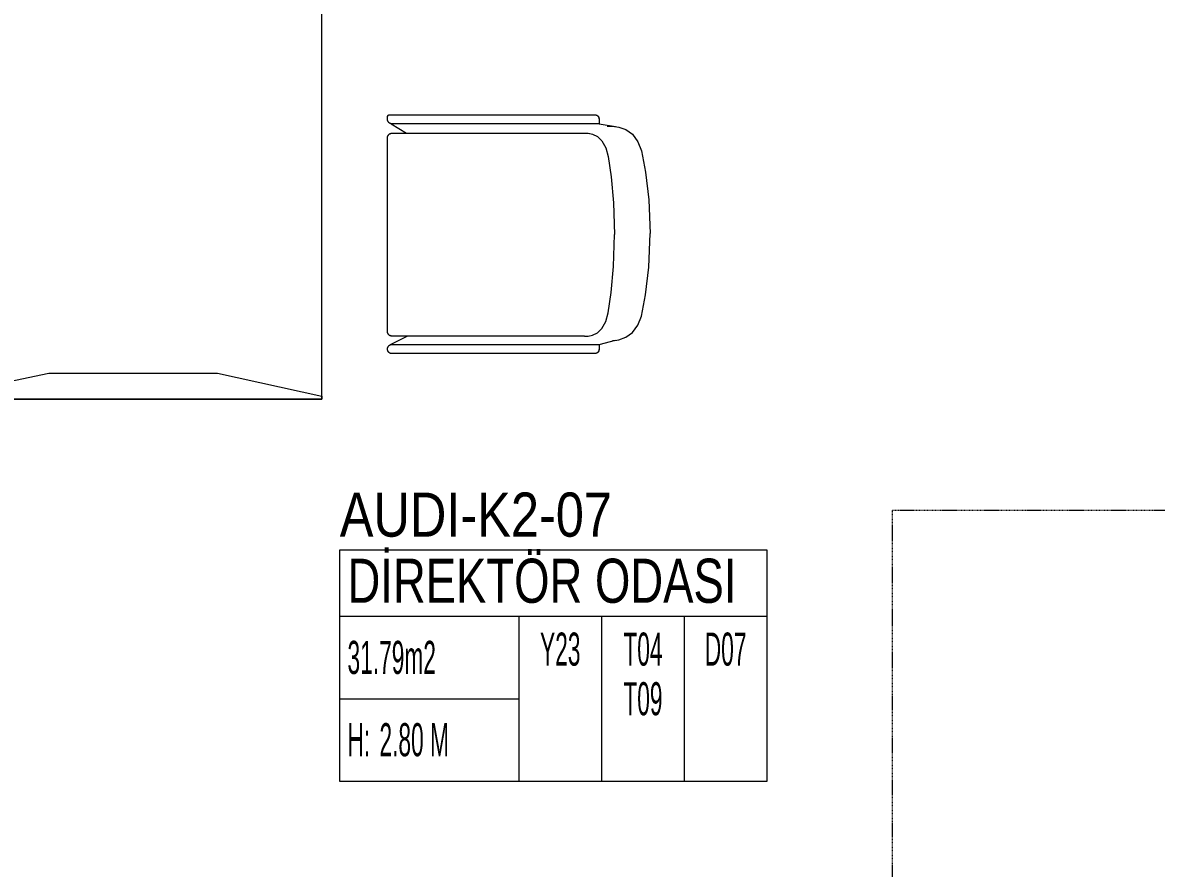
# Model space of a CAD drawing. Extents: x -1439 to 23780, y -1362 to 4476.
# Drawn here: x 15425 to 15682.1, y 2457.5 to 2649.3 of the extents above; entities that cross this region are included whole.
import ezdxf
from ezdxf.enums import TextEntityAlignment as Align

# ---------------------------------------------------------------- set-up
doc = ezdxf.new("R2010")
doc.units = 0
doc.header["$MEASUREMENT"] = 0
doc.linetypes.add('Audi$0$DASHDOT2', pattern=[0.5, 0.25, -0.125, 0, -0.125])
doc.layers.get('0').update_dxf_attribs({"color": 9, "lineweight": 9})
for name, color, linetype, lineweight in [('Audi$0$05', 8, 'Continuous', 9), ('Audi$0$21', 8, 'Continuous', 9), ('Audi$0$24', 8, 'Audi$0$DASHDOT2', 9)]:
    doc.layers.add(name, color=color, linetype=linetype, lineweight=lineweight)
doc.styles.add('Audi$0$Arial', font='arial.ttf', dxfattribs={"height": 2.5})
doc.styles.add('Audi$0$MuuM_TEXT-STANDART', font='ARIALN.TTF')

# ---------------------------------------------------------------- blocks, each defined once
blk = doc.blocks.new('Audi$0$Group-32-1')
for p, q in [((384804.5516, 69159.371), (384804.573, 69159.3356)), ((384804.5731, 69159.3699), (384804.573, 69159.3694)), ((384804.573, 69159.3694), (384804.573, 69159.3689)), ((384804.573, 69159.3689), (384804.573, 69158.9239)), ((384804.5732, 69159.3709), (384804.5731, 69159.3704)), ((384804.5731, 69159.3704), (384804.5731, 69159.3699)), ((384804.5733, 69159.3713), (384804.5732, 69159.3709)), ((384804.5735, 69159.3718), (384804.5733, 69159.3713)), ((384804.5736, 69159.3723), (384804.5735, 69159.3718)), ((384804.5738, 69159.3727), (384804.5736, 69159.3723)), ((384804.574, 69159.3732), (384804.5738, 69159.3727)), ((384804.5742, 69159.3736), (384804.574, 69159.3732)), ((384804.5745, 69159.374), (384804.5742, 69159.3736)), ((384804.5747, 69159.3745), (384804.5745, 69159.374)), ((384804.575, 69159.3749), (384804.5747, 69159.3745)), ((384804.5753, 69159.3752), (384804.575, 69159.3749)), ((384804.5756, 69159.3756), (384804.5753, 69159.3752)), ((384804.576, 69159.376), (384804.5756, 69159.3756)), ((384804.5763, 69159.3763), (384804.576, 69159.376)), ((384804.5767, 69159.3766), (384804.5763, 69159.3763)), ((384804.5771, 69159.3769), (384804.5767, 69159.3766)), ((384804.5775, 69159.3772), (384804.5771, 69159.3769)), ((384804.5779, 69159.3775), (384804.5775, 69159.3772)), ((384804.5783, 69159.3777), (384804.5779, 69159.3775)), ((384804.5788, 69159.3779), (384804.5783, 69159.3777)), ((384804.5792, 69159.3781), (384804.5788, 69159.3779)), ((384804.5797, 69159.3783), (384804.5792, 69159.3781)), ((384804.5801, 69159.3785), (384804.5797, 69159.3783)), ((384804.5806, 69159.3786), (384804.5801, 69159.3785)), ((384804.5811, 69159.3787), (384804.5806, 69159.3786)), ((384804.5816, 69159.3788), (384804.5811, 69159.3787)), ((384804.5821, 69159.3789), (384804.5816, 69159.3788)), ((384804.5825, 69159.3789), (384804.5821, 69159.3789)), ((384804.583, 69159.3789), (384804.5825, 69159.3789)), ((384805.023, 69159.3789), (384804.583, 69159.3789)), ((384805.0235, 69159.3789), (384805.023, 69159.3789)), ((384805.024, 69159.3789), (384805.0235, 69159.3789)), ((384805.0245, 69159.3788), (384805.024, 69159.3789)), ((384805.0249, 69159.3787), (384805.0245, 69159.3788)), ((384805.0254, 69159.3786), (384805.0249, 69159.3787)), ((384805.0259, 69159.3785), (384805.0254, 69159.3786)), ((384805.0264, 69159.3783), (384805.0259, 69159.3785)), ((384805.0268, 69159.3781), (384805.0264, 69159.3783)), ((384805.0273, 69159.3779), (384805.0268, 69159.3781)), ((384805.0277, 69159.3777), (384805.0273, 69159.3779)), ((384805.0281, 69159.3775), (384805.0277, 69159.3777)), ((384805.0285, 69159.3772), (384805.0281, 69159.3775)), ((384805.029, 69159.3769), (384805.0285, 69159.3772)), ((384805.0293, 69159.3766), (384805.029, 69159.3769)), ((384805.0297, 69159.3763), (384805.0293, 69159.3766)), ((384805.0301, 69159.376), (384805.0297, 69159.3763)), ((384805.0304, 69159.3756), (384805.0301, 69159.376)), ((384805.0307, 69159.3752), (384805.0304, 69159.3756)), ((384805.031, 69159.3749), (384805.0307, 69159.3752)), ((384805.0313, 69159.3745), (384805.031, 69159.3749)), ((384805.0316, 69159.374), (384805.0313, 69159.3745)), ((384805.0318, 69159.3736), (384805.0316, 69159.374)), ((384805.032, 69159.3732), (384805.0318, 69159.3736)), ((384805.0322, 69159.3727), (384805.032, 69159.3732)), ((384805.0324, 69159.3723), (384805.0322, 69159.3727)), ((384805.0326, 69159.3718), (384805.0324, 69159.3723)), ((384805.0327, 69159.3713), (384805.0326, 69159.3718)), ((384805.0328, 69159.3709), (384805.0327, 69159.3713)), ((384805.0329, 69159.3704), (384805.0328, 69159.3709)), ((384805.0329, 69159.3699), (384805.0329, 69159.3704)), ((384805.033, 69159.3694), (384805.0329, 69159.3699)), ((384805.0521, 69159.3725), (384805.033, 69159.3345)), ((384805.033, 69159.3689), (384805.033, 69159.3694)), ((384805.033, 69158.9322), (384805.033, 69159.3689)), ((384805.033, 69158.9322), (384805.033, 69158.9322)), ((384804.5516, 69158.8992), (384804.558, 69158.8616)), ((384805.0524, 69158.8992), (384805.0423, 69158.8616))]:
    blk.add_line(p, q)
at = {"flags": 128}
for points in [[(384804.5309, 69158.9092), (384804.5309, 69158.9087), (384804.531, 69158.9082), (384804.531, 69158.9077), (384804.5311, 69158.9072), (384804.5312, 69158.9068), (384804.5314, 69158.9063), (384804.5315, 69158.9058), (384804.5317, 69158.9054), (384804.5319, 69158.9049), (384804.5321, 69158.9045), (384804.5324, 69158.904), (384804.5326, 69158.9036), (384804.5329, 69158.9032), (384804.5332, 69158.9028), (384804.5335, 69158.9025), (384804.5339, 69158.9021), (384804.5342, 69158.9018), (384804.5346, 69158.9015), (384804.535, 69158.9012), (384804.5354, 69158.9009), (384804.5358, 69158.9006), (384804.5362, 69158.9004), (384804.5367, 69158.9001), (384804.5371, 69158.8999), (384804.5376, 69158.8998), (384804.538, 69158.8996), (384804.5385, 69158.8995), (384804.539, 69158.8994), (384804.5395, 69158.8993), (384804.54, 69158.8992), (384804.5404, 69158.8992), (384804.5409, 69158.8992), (384804.5516, 69158.8992), (384804.5516, 69159.3689), (384804.5516, 69159.3694), (384804.5516, 69159.3699), (384804.5515, 69159.3704), (384804.5515, 69159.3709), (384804.5513, 69159.3713), (384804.5512, 69159.3718), (384804.5511, 69159.3723), (384804.5509, 69159.3727), (384804.5507, 69159.3732), (384804.5505, 69159.3736), (384804.5502, 69159.374), (384804.55, 69159.3745), (384804.5497, 69159.3749), (384804.5494, 69159.3752), (384804.5491, 69159.3756), (384804.5487, 69159.376), (384804.5484, 69159.3763), (384804.548, 69159.3766), (384804.5476, 69159.3769), (384804.5472, 69159.3772), (384804.5468, 69159.3775), (384804.5464, 69159.3777), (384804.5459, 69159.3779), (384804.5455, 69159.3781), (384804.545, 69159.3783), (384804.5445, 69159.3785), (384804.5441, 69159.3786), (384804.5436, 69159.3787), (384804.5431, 69159.3788), (384804.5426, 69159.3789), (384804.5421, 69159.3789), (384804.5416, 69159.3789), (384804.5359, 69159.3789), (384804.5357, 69159.3789), (384804.5354, 69159.3789), (384804.5352, 69159.3788), (384804.535, 69159.3788), (384804.5347, 69159.3788), (384804.5345, 69159.3787), (384804.5343, 69159.3786), (384804.534, 69159.3785), (384804.5338, 69159.3784), (384804.5336, 69159.3783), (384804.5334, 69159.3782), (384804.5332, 69159.3781), (384804.533, 69159.3779), (384804.5328, 69159.3778), (384804.5326, 69159.3776), (384804.5324, 69159.3774), (384804.5322, 69159.3773), (384804.5321, 69159.3771), (384804.5319, 69159.3769), (384804.5318, 69159.3767), (384804.5316, 69159.3765), (384804.5315, 69159.3763), (384804.5314, 69159.376), (384804.5313, 69159.3758), (384804.5312, 69159.3756), (384804.5312, 69159.3754), (384804.5311, 69159.3751), (384804.531, 69159.3749), (384804.531, 69159.3746), (384804.531, 69159.3744), (384804.5309, 69159.3741), (384804.5309, 69159.3739), (384804.5309, 69158.9092)], [(384805.0521, 69158.8992), (384805.0628, 69158.8992), (384805.0633, 69158.8992), (384805.0638, 69158.8992), (384805.0642, 69158.8993), (384805.0647, 69158.8994), (384805.0652, 69158.8995), (384805.0657, 69158.8996), (384805.0661, 69158.8998), (384805.0666, 69158.8999), (384805.0671, 69158.9001), (384805.0675, 69158.9004), (384805.0679, 69158.9006), (384805.0683, 69158.9009), (384805.0687, 69158.9012), (384805.0691, 69158.9015), (384805.0695, 69158.9018), (384805.0698, 69158.9021), (384805.0702, 69158.9025), (384805.0705, 69158.9028), (384805.0708, 69158.9032), (384805.0711, 69158.9036), (384805.0714, 69158.904), (384805.0716, 69158.9045), (384805.0718, 69158.9049), (384805.072, 69158.9054), (384805.0722, 69158.9058), (384805.0723, 69158.9063), (384805.0725, 69158.9068), (384805.0726, 69158.9072), (384805.0727, 69158.9077), (384805.0727, 69158.9082), (384805.0728, 69158.9087), (384805.0728, 69158.9092), (384805.0728, 69159.3689), (384805.0728, 69159.3694), (384805.0727, 69159.3699), (384805.0727, 69159.3704), (384805.0726, 69159.3709), (384805.0725, 69159.3713), (384805.0723, 69159.3718), (384805.0722, 69159.3723), (384805.072, 69159.3727), (384805.0718, 69159.3732), (384805.0716, 69159.3736), (384805.0714, 69159.374), (384805.0711, 69159.3745), (384805.0708, 69159.3749), (384805.0705, 69159.3752), (384805.0702, 69159.3756), (384805.0698, 69159.376), (384805.0695, 69159.3763), (384805.0691, 69159.3766), (384805.0687, 69159.3769), (384805.0683, 69159.3772), (384805.0679, 69159.3775), (384805.0675, 69159.3777), (384805.0671, 69159.3779), (384805.0666, 69159.3781), (384805.0661, 69159.3783), (384805.0657, 69159.3785), (384805.0652, 69159.3786), (384805.0647, 69159.3787), (384805.0642, 69159.3788), (384805.0638, 69159.3789), (384805.0633, 69159.3789), (384805.0628, 69159.3789), (384805.0621, 69159.3789), (384805.0616, 69159.3789), (384805.0611, 69159.3789), (384805.0606, 69159.3788), (384805.0601, 69159.3787), (384805.0596, 69159.3786), (384805.0592, 69159.3785), (384805.0587, 69159.3783), (384805.0582, 69159.3781), (384805.0578, 69159.3779), (384805.0574, 69159.3777), (384805.0569, 69159.3775), (384805.0565, 69159.3772), (384805.0561, 69159.3769), (384805.0557, 69159.3766), (384805.0554, 69159.3763), (384805.055, 69159.376), (384805.0547, 69159.3756), (384805.0543, 69159.3752), (384805.054, 69159.3749), (384805.0538, 69159.3745), (384805.0535, 69159.374), (384805.0533, 69159.3736), (384805.053, 69159.3732), (384805.0528, 69159.3727), (384805.0527, 69159.3723), (384805.0525, 69159.3718), (384805.0524, 69159.3713), (384805.0523, 69159.3709), (384805.0522, 69159.3704), (384805.0521, 69159.3699), (384805.0521, 69159.3694), (384805.0521, 69159.3689), (384805.0521, 69158.8992)]]:
    blk.add_lwpolyline(points, close=True, dxfattribs=at)
for points in [[(384804.5309, 69158.9092, 0.414214), (384804.5409, 69158.8992), (384804.5516, 69158.8992), (384804.5516, 69159.3689, 0.414214), (384804.5416, 69159.3789), (384804.5359, 69159.3789, 0.414214), (384804.5309, 69159.3739)], [(384805.0521, 69158.8992), (384805.0628, 69158.8992, 0.414214), (384805.0728, 69158.9092), (384805.0728, 69159.3689, 0.414214), (384805.0628, 69159.3789), (384805.0621, 69159.3789, 0.414214), (384805.0521, 69159.3689)]]:
    blk.add_lwpolyline(points, format="xyb", close=True, dxfattribs=at)
blk.add_lwpolyline([(384805.033, 69158.9322), (384805.033, 69159.3689, 0.414214), (384805.023, 69159.3789), (384804.583, 69159.3789, 0.414214), (384804.573, 69159.3689), (384804.573, 69158.9239), (384804.5738, 69158.9202)], format="xyb", dxfattribs=at)
for points in [[(384804.573, 69158.9322), (384804.573, 69158.9239), (384804.5752, 69158.9142), (384804.5804, 69158.903), (384804.5903, 69158.8926), (384804.6064, 69158.8839), (384804.6258, 69158.8783), (384804.6716, 69158.8721), (384804.7307, 69158.8665), (384804.803, 69158.8644)], [(384805.033, 69158.9322), (384805.033, 69158.9239), (384805.0308, 69158.9142), (384805.0256, 69158.903), (384805.0157, 69158.8926), (384804.9996, 69158.8839), (384804.9803, 69158.8783), (384804.9344, 69158.8721), (384804.8753, 69158.8665), (384804.803, 69158.8644)], [(384804.5569, 69158.8806), (384804.5569, 69158.8686), (384804.5592, 69158.8546), (384804.5647, 69158.8386), (384804.5752, 69158.8236), (384804.5922, 69158.8111), (384804.6127, 69158.8031), (384804.6612, 69158.7941), (384804.7237, 69158.7861), (384804.8002, 69158.7831)], [(384805.0434, 69158.8658), (384805.0434, 69158.8686), (384805.0412, 69158.8546), (384805.0357, 69158.8386), (384805.0252, 69158.8236), (384805.0082, 69158.8111), (384804.9877, 69158.8031), (384804.9392, 69158.7941), (384804.8767, 69158.7861), (384804.8002, 69158.7831)]]:
    blk.add_lwpolyline(points, dxfattribs=at)
blk = doc.blocks.new('Audi$0$p-ma-audi')
for p, q in [((-7.57, 155.19), (-7.57, 200)), ((-85.7, 155.19), (-7.57, 155.19))]:
    blk.add_line(p, q)
at = {"flags": 128}
for points in [[(-7.57, 200), (-7.57, 214.96), (-93.45, 214.96), (-93.45, 155.19), (-85.7, 155.19)], [(-85.7, 0.04), (-85.7, 0.94), (-61.93, 5.88), (-23.62, 5.88), (0, 0.73), (0, 0), (-85.67, 0)]]:
    blk.add_lwpolyline(points, dxfattribs=at)
for points in [[(-85.7, 200), (-85.7, 0), (0, 0), (0, 200), (-85.7, 200)], [(-85.7, 200), (-85.7, 0), (0, 0), (0, 200)]]:
    blk.add_lwpolyline(points, close=True, dxfattribs=at)
blk = doc.blocks.new('Audi$0$P-AKS_AUDI')
at = {"layer": 'Audi$0$21', "linetype": 'Audi$0$DASHDOT2'}
for points in [[(-990.27, -246.25), (-915.69, -246.25), (-915.69, 1254.49)], [(-990.27, -2497.9), (-990.27, -246.25)]]:
    blk.add_lwpolyline(points, dxfattribs=at)
blk = doc.blocks.new('Audi$0$0_roomno2-flat-2')
at = {"layer": 'Audi$0$21'}
blk.add_lwpolyline([(96.88, -52.5), (0, -52.5), (0, 0), (96.88, 0)], close=True, dxfattribs=at)
for points in [[(0, -15), (96.88, -15)], [(40.62, -15), (40.62, -52.5)], [(59.38, -15), (59.38, -52.5)], [(78.12, -15), (78.12, -52.5)], [(0, -33.75), (40.62, -33.75)]]:
    blk.add_lwpolyline(points, dxfattribs=at)
at = {"layer": 'Audi$0$21', "style": 'Audi$0$MuuM_TEXT-STANDART', "width": 0.6}
blk.add_text('H:', height=7.5, dxfattribs=at).set_placement((1.75, -43.04), align=Align.MIDDLE_LEFT)
at = {"layer": 'Audi$0$21', "style": 'Audi$0$Arial'}
blk.add_attdef('ODANO', (0, 5.85), '', height=10, dxfattribs=at)
blk.add_attdef('MEKANADI', text='', height=10, dxfattribs=at).set_placement((1.75, -15), align=Align.BOTTOM_LEFT)
at = {"layer": 'Audi$0$21', "style": 'Audi$0$MuuM_TEXT-STANDART', "width": 0.6}
for tag, p in [('M2', (1.75, -24.38)), ('TEMIZTAVANYUKSEKLIGI', (9, -43.04))]:
    blk.add_attdef(tag, text='', height=7.5, dxfattribs=at).set_placement(p, align=Align.MIDDLE_LEFT)
for tag, p in [('YER01', (50, -22.5)), ('TAVAN01', (68.75, -22.5)), ('DUVAR01', (87.5, -22.5)), ('YER02', (50, -33.75)), ('TAVAN02', (68.75, -33.75)), ('DUVAR02', (87.5, -33.75)), ('YER03', (50, -45)), ('TAVAN03', (68.75, -45)), ('DUVAR03', (87.5, -45))]:
    blk.add_attdef(tag, text='', height=7.5, dxfattribs=at).set_placement(p, align=Align.MIDDLE_CENTER)
blk = doc.blocks.new('Audi$0$p-2. kat planı')
ref = blk.add_blockref('Audi$0$0_roomno2-flat-2', (15496.91, 2529.76))
ref.add_attrib('ODANO', 'AUDI-K2-07', dxfattribs={"layer": 'Audi$0$21', "height": 10, "style": 'Audi$0$MuuM_TEXT-STANDART'}).set_placement((15496.91, 2529.76), align=Align.BOTTOM_LEFT)
ref.add_attrib('MEKANADI', 'DİREKTÖR ODASI', dxfattribs={"layer": 'Audi$0$21', "height": 10, "style": 'Audi$0$MuuM_TEXT-STANDART', "width": 0.9}).set_placement((15498.66, 2514.76), align=Align.BOTTOM_LEFT)
ref.add_attrib('M2', '31.79m2', dxfattribs={"layer": 'Audi$0$21', "height": 7.5, "style": 'Audi$0$MuuM_TEXT-STANDART', "width": 0.6}).set_placement((15498.66, 2505.38), align=Align.MIDDLE_LEFT)
ref.add_attrib('TEMIZTAVANYUKSEKLIGI', '2.80 M', dxfattribs={"layer": 'Audi$0$21', "height": 7.5, "style": 'Audi$0$MuuM_TEXT-STANDART', "width": 0.6}).set_placement((15505.91, 2486.72), align=Align.MIDDLE_LEFT)
ref.add_attrib('YER01', 'Y23', dxfattribs={"layer": 'Audi$0$21', "height": 7.5, "style": 'Audi$0$MuuM_TEXT-STANDART', "width": 0.6}).set_placement((15546.91, 2507.26), align=Align.MIDDLE_CENTER)
ref.add_attrib('TAVAN01', 'T04', dxfattribs={"layer": 'Audi$0$21', "height": 7.5, "style": 'Audi$0$MuuM_TEXT-STANDART', "width": 0.6}).set_placement((15565.66, 2507.26), align=Align.MIDDLE_CENTER)
ref.add_attrib('DUVAR01', 'D07', dxfattribs={"layer": 'Audi$0$21', "height": 7.5, "style": 'Audi$0$MuuM_TEXT-STANDART', "width": 0.6}).set_placement((15584.41, 2507.26), align=Align.MIDDLE_CENTER)
ref.add_attrib('TAVAN02', 'T09', dxfattribs={"layer": 'Audi$0$21', "height": 7.5, "style": 'Audi$0$MuuM_TEXT-STANDART', "width": 0.6}).set_placement((15565.66, 2496.01), align=Align.MIDDLE_CENTER)
at = {"layer": 'Audi$0$24'}
blk.add_blockref('Audi$0$P-AKS_AUDI', (16612.5, 2785), dxfattribs=at)

msp = doc.modelspace()

# ---------------------------------------------------------------- block references
msp.add_blockref('Audi$0$p-2. kat planı', (0, 0))
at = {"layer": 'Audi$0$05', "color": 7}
msp.add_blockref('Audi$0$p-ma-audi', (15492.83, 2563.92), dxfattribs=at)
at = {"layer": 'Audi$0$05', "color": 7, "extrusion": (0, 0, -1), "xscale": 100, "yscale": 100, "zscale": -100, "rotation": 270}
msp.add_blockref('Audi$0$Group-32-1', (-6931445.63, 38483081.54), dxfattribs=at)

doc.saveas('drawing.dxf')
